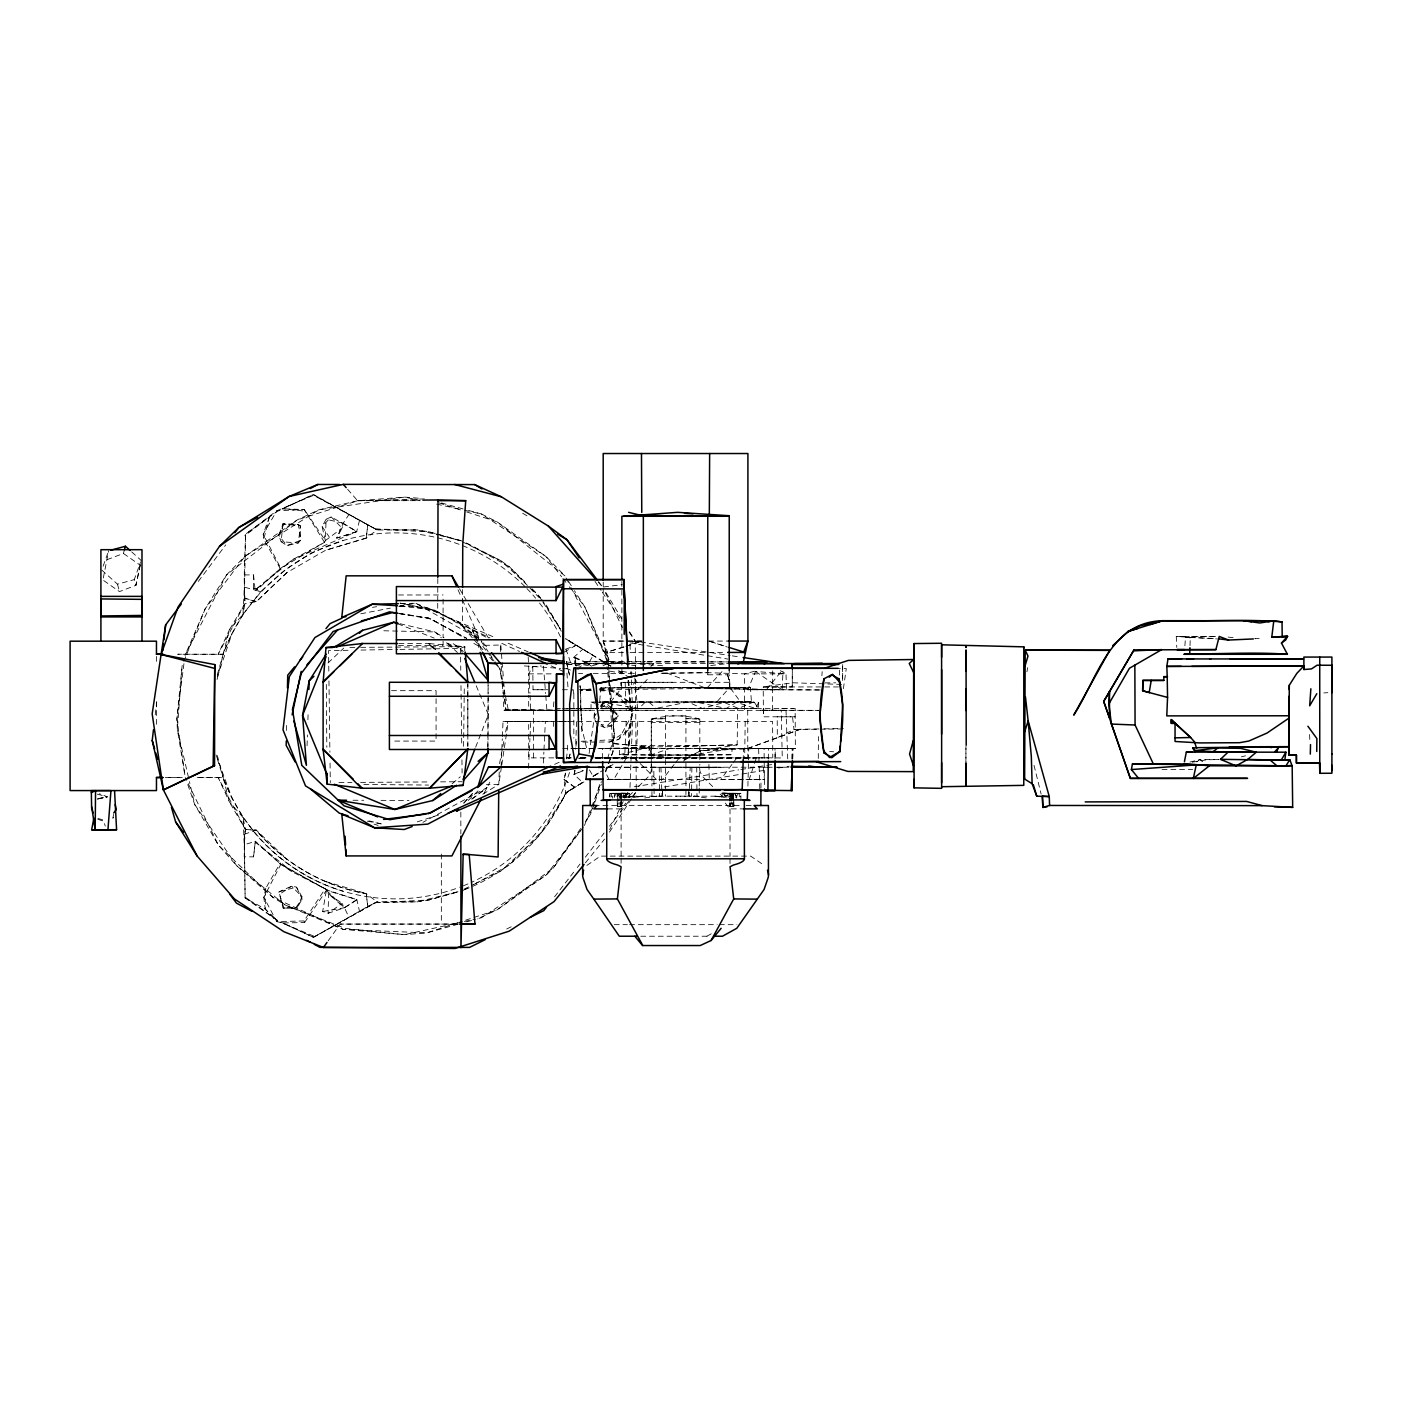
<?xml version="1.0" encoding="UTF-8"?>
<svg xmlns="http://www.w3.org/2000/svg" width="1402" height="1402" viewBox="0 0 1402 1402"><rect width="100%" height="100%" fill="white"/><g stroke="black" fill="none" stroke-linecap="round" stroke-linejoin="round"><path stroke-width="0.75" stroke-dasharray="5 3.75" d="M460.575 540.541L429.047 531.814L417.463 529.938L377.208 529.974L313.557 495.327L276.79 510.784L245.56 534.144L244.228 574.908L244.947 603.543L243.002 614.356L231.505 634.633L222.9 654.261L177.774 654.208M253.552 588.227L253.552 574.908L244.228 574.908L244.369 598.128L256.18 601.756L286.989 572.542L325.562 550.267L365.94 538.07L377.208 529.974L313.294 494.503L282.415 508.803L305.408 511.187L325.369 540.576L324.493 542.311L280.786 568.266L255.129 590.102L253.552 588.227L257.582 589.313L280.786 568.266L293.439 559.205L324.493 542.311L304.129 509.522L282.415 508.803M467.83 746.67L467.83 738.083M467.83 735.945L467.83 699.493M467.83 697.337L467.83 684.474M533.479 757.886L533.496 734.087M533.496 731.914L533.496 710.271M638.418 786.627L649.144 775.902L651.282 770.855L651.282 764.388M651.282 762.232L651.299 719.051C667.159 715.248 684.036 714.494 699.826 719.051L699.826 722.416L651.282 722.416L651.282 770.855M707.765 674.8L707.765 670.454L707.765 674.8L729.233 674.8L730.074 687.716L740.571 701.964L758.675 702.437L758.412 708.413L566.636 708.413L575.206 708.658M792.235 759.06L792.253 748.563L795.372 748.563L795.127 708.413L613.428 708.413L613.463 743.568L649.687 747.056L737.154 744.83L737.715 708.413M965.925 762.127L965.925 745.496M437.722 603.281L437.704 611.903L462.45 626.081L478.292 638.348M437.739 601.125L437.81 577.449M740.904 800.665L740.922 793.374L728.409 793.374L725.956 798.001M772.607 710.271L772.695 670.875M965.908 766.929L965.96 746.039M199.084 777.602L222.9 777.497L231.505 797.125L243.019 817.419L245.438 829.563L244.298 834.33L245.122 897.963L277.368 920.448L313.417 937.307L377.208 901.784L417.463 901.819L429.047 899.944L458.472 891.795M462.572 589.541L462.45 626.081L474.542 637.945M487.861 746.583L488.089 684.649L488.194 693.219M760.953 788.082L760.988 779.372L601.581 779.372M699.247 788.134L699.212 796.494L689.101 796.161L690.205 767.227M699.265 786.031L699.37 767.227M774.955 759.043L775.008 748.545L764.072 748.58L764.458 790.57M244.298 844.67L244.228 856.85L253.552 856.85L255.322 841.2L280.838 864.298L291.861 871.606L328.068 890.393L357.16 899.698L344.436 907.76L328.086 913.315L322.67 911.493L326.421 890.288L325.106 888.868L280.838 864.298L254.989 841.55L244.298 844.67L243.019 817.419L229.42 801.979L218.256 777.654L245.438 829.563L244.298 844.67L244.298 834.33L256.18 830.002A185.292 185.292 0 0 0 366.272 893.565L367.692 906.551L313.417 937.307L282.415 922.954L276.772 921.605L265.241 909.109L245.122 897.963L244.298 834.33M597.392 702.069L591.066 702.016L591.013 708.413L598.268 708.378M818.277 758.5L818.418 736.611M691.869 767.227L691.572 796.178L675.308 796.161M463.589 746.355L464.307 685.648M464.728 650.949L464.781 646.62L428.399 643.518L435.987 650.984M487.896 748.721L488.036 738.065M488.054 735.945L488.194 695.374M739.275 796.862L739.31 793.392L740.922 793.374L741.658 796.844M622.435 796.774L624.486 793.304L629.235 793.374L629.165 797.475L624.486 793.304L609.923 793.409L609.274 796.879M768.314 759.043L768.454 748.545L795.372 748.563L743.586 748.58L743.218 759.516M628.657 680.583L631.671 715.879L628.674 729.881L628.306 754.434L622.365 758.955M665.389 718.683L652.491 718.77L651.282 722.416L651.299 719.051L665.389 718.683L665.389 715.879L685.928 715.879L685.928 796.178M745.198 721.487L744.655 757.886L748.686 758.815M842.427 680.478L842.637 666.528M286.499 730.46L286.691 721.96M614.269 797.475L614.374 793.374M747.914 786.154L748.738 748.563L793.252 748.563L792.708 759.06M610.045 797.055L609.958 793.374L617.073 793.409L617.336 806.536L620.245 806.448L620.56 793.374L629.235 793.374L624.749 798.176L620.753 793.322L616.197 797.195M245.385 897.262L277.368 920.448L265.241 909.109L265.784 888.202L280.382 862.931M791.955 759.06L792.253 748.563M307.056 745.776L307.406 734.946M307.914 719.787L308.195 711.129M325.369 540.576L322.074 526.521L326.105 519.283L343.192 523.209L342.106 528.098L325.369 540.576L326.105 519.283L331.187 516.9L356.879 531.621L336.673 538.123L343.192 523.209L349.01 514.411L375.438 529.08L429.047 531.814L460.242 540.751M499.235 771.941L498.797 784.401L480.728 795.512M629.989 787.451L632.477 721.487M637.735 721.487L636.368 757.904L629.989 758.99M1190 645.674L1190.298 637.489L1216.182 638.506M500.532 651.492L500.777 645.043L482.095 645.358L489.719 655.365M501.11 766.771L502.284 738.819M502.389 736.663L503.02 721.609L528.694 721.487L528.694 732.194M626.203 721.487L624.679 757.956L620.403 758.692M595.096 702.209L716.702 702.034L729.531 687.734L729.776 682.301L727.533 674.8L729.233 674.8L729.233 670.454M599.145 689.679L706.626 688.47L782.123 689.784L783.017 671.243M528.501 768.226L529.938 738.486M530.044 736.348L530.762 721.487L507.682 721.487L504.825 736.243M543.345 763.038L543.871 752.103M543.976 749.912L545.36 721.487M244.369 587.123L244.947 603.543L218.239 654.086L229.42 629.778L243.002 614.356L244.369 587.123L260.754 591.662L285.535 569.58L311.752 552.738L342.333 540.769A182.996 182.996 0 0 1 525.61 587.245M729.531 802.768L729.338 806.518L732.895 806.553L733.123 802.785M729.636 800.892L730.004 793.357L731.161 793.357L732.159 800.892M792.253 686.945L792.305 668.579L792.253 686.945L763.214 686.98L763.407 716.808L794.969 716.808L777.199 716.808L777.321 737.767L747.371 748.615L768.454 748.545M685.928 715.879L685.928 718.683L699.826 719.051L699.826 762.443M613.463 743.568L649.687 747.056L648.162 755.082L731.756 754.749L732.124 748.703L700.737 750.701L684.106 759.323L700.737 750.701L737.154 744.83L674.905 746.688L650.721 755.047L619.316 754.749L619.666 748.826L649.687 747.056L650.721 755.047L679.935 758.797M733.228 800.892L733.667 793.374L729.145 793.357L729.846 800.963L729.145 793.357M576.537 721.644L575.539 749.211M821.905 675.746L822.168 671.663M581.83 731.546L580.042 685.35M1184.9 645.761L1185.461 637.297L1190.298 637.489M617.423 800.892L617.248 793.357L621.524 793.374L620.613 806.448L617.563 806.553L617.476 802.785M553.843 701.841L553.212 710.446L503.949 710.166L503.055 695.532M733.667 793.374L732.895 806.553L732.405 802.785M660.763 687.856L620.736 687.699L621.139 682.336L620.736 687.699L600.792 687.839L599.67 701.876L740.571 701.964M566.548 758.903L567.95 742.271M721.925 797.475L722.293 793.374L740.869 793.357L721.907 793.164L725.009 795.653L727.796 795.653L731.581 793.374L732.23 797.387M253.552 856.85L255.322 841.2M282.906 523.945L281.171 541.733L286.919 545.571L298.346 542.942L300.501 540.366L300.361 525.855L298.433 524.506L282.906 523.945L278.788 535.406L281.171 541.733L298.346 542.942L300.361 525.855L282.906 523.945L298.433 524.506L300.501 540.366L286.919 545.571L278.788 535.406L283.695 524.313M366.272 538.193L367.692 525.189L366.272 538.193L325.562 550.267M155.219 714.792L156.709 701.946M183.942 663.707L176.897 718.77L177.335 729.285L184.941 775.481L176.897 718.77L182.172 665.389L177.335 729.285L188.955 779.477M730.127 800.875L731.161 793.357L725.57 793.374L726.797 796.967M843.391 688.715L846.282 668.561L838.466 668.351M589.103 753.505L595.026 712.409M596.902 724.133L593.835 717.298L594.501 712.864L595.71 718.507M501.425 767.087L498.797 784.401L486.406 784.629M501.758 764.931L508.33 721.662M730.968 802.873L730.372 806.658L733.965 806.43L733.509 793.374L732.457 793.374L731.266 800.963M464.57 889.657C509.697 872.622 545.606 836.538 565.602 793.024L582.671 782.439L574.189 774.57L574.855 770.346M581.672 728.006L582.356 723.765L579.955 702.349M113.58 814.369L112.914 818.26L114.21 814.807M618.264 802.785L617.563 806.553L621.734 806.5L621.524 793.374L609.958 793.374L628.797 793.199L626.168 795.653L623.154 795.653L628.797 793.199L609.958 793.374L611.605 793.374L612.779 798.194M618.615 800.91L619.999 793.357L617.248 793.357L619.176 800.84M1026.912 671.786L1027.684 667.667M103.31 577.992L108.655 550.793M499.533 763.634L504.422 738.346M286.989 572.542L256.18 601.756L244.947 603.543L229.42 629.778L223.163 654.261C242.458 600.249 288.058 557.032 342.982 540.576M131.718 551.915L141.164 560.432L135.959 585.3L119.468 591.591L102.907 580.025M140.305 564.568L135.959 585.3L134.241 579.622L140.48 562.342M583.144 770.644L574.189 774.57L575.048 770.417M265.784 888.202L263.839 897.35L265.241 909.109M574.189 774.57L574.802 770.294M731.458 802.698L730.372 806.658L730.021 802.855L729.338 806.518L732.685 806.448L731.914 802.698M731.879 800.84L733.509 793.374M565.654 773.045L564.217 779.197L565.602 793.024L583.723 781.703M569.037 758.675L570.001 754.574M475.646 883.453L500.654 871.185L538.088 836.994L567.214 791.955L574.54 787.135L563.937 779.442L565.427 773.256M568.897 758.797L570.369 752.594M217.082 679.497L223.163 654.261L177.896 654.261M280.382 568.826L263.769 539.244L269.447 516.847L244.754 535.774M599.285 742.044L609.555 742.026L618.668 739.467L628.674 729.881L632.828 713.478L629.568 702.244L628.289 676.43M253.552 574.908L255.129 590.102L293.439 559.205L356.669 531.516L359.508 520.475M612.639 748.563L651.317 748.598L599.688 748.615L649.687 747.056L619.316 754.749L649.669 754.924L651.317 748.598L755.52 748.563L700.737 750.701M106.955 559.713L123.429 553.457L124.41 549.847M217.292 674.66L223.163 654.261M313.417 937.307L375.438 902.678L429.047 899.944L458.174 891.602M592.398 808.113L584.424 825.463M593.028 806.062L600.599 781.352M607.539 758.71L614.479 736.05L608.345 663.882L605.787 654.804L584.949 607.084L574.434 590.663M594.798 757.834L762.6 757.886L756.361 757.816L749.264 779.372L764.405 779.53L763.144 764.37M217.433 676.658L231.943 633.757M269.447 516.847L263.208 534.215L263.769 539.244M594.133 804.187L590.505 814.282L585.58 821.414M594.869 802.172L601.388 783.998M605.734 771.889L612.972 751.7L614.479 736.05L607.627 671.908M103.117 566.198L107.954 552.721M585.195 823.465L601.405 781.597M605.261 771.643L612.972 751.7L608.345 663.882L584.949 607.084L569.37 586.86M475.664 747.161L488.334 714.634L475.681 684.527M183.82 661.341L205.218 608.748L226.476 574.943L245.017 556.243L297.399 519.809L318.902 509.802L357.808 500.742L404.652 497.097L420.618 498.376M818.908 689.959L747.739 689.731L755.538 671.47L786.014 673.871L786.487 689.731L821.029 689.994M600.512 706.538L603.526 703.366L606.856 703.751L616.968 713.758L611.763 725.868L604.595 727.656L600.739 725.903M624.609 796.949L626.256 793.409L617.248 793.357M609.642 829.739L624.451 798.982M625.38 797.055L628.149 791.289M484.04 793.339L489.859 782.123M614.374 796.809L616.319 793.252L622.278 797.633M528.677 693.149L528.677 673.871L532.778 666.563L541.365 665.985M575.381 665.564L573.558 657.52L588.507 663.461L593.186 655.382L565.602 638.734L610.939 666.441M607.434 779.337L613.848 779.319L626.466 757.851M735.735 797.756L738.451 793.287L740.449 796.809M313.75 936.133L282.415 922.954L304.584 922.551L304.024 920.956L325.106 888.868M609.449 832.14L631.619 798.667M632.793 796.914L636.28 791.622L635.457 671.716M304.584 922.551L326.421 890.288L356.844 899.628L359.508 911.282M580.656 828.529L553.545 867.663L546.272 874.953L497.062 909.916L477.258 918.923M593.835 717.298L596.253 713.811M601.107 706.853L603.526 703.366L618.37 715.931L611.763 725.868L601.16 724.641M328.208 940.777L340.195 924.076L458.156 924.076M609.782 708.378L614.304 702.227L754.013 701.824L758.412 708.413L601.563 708.413L609.782 708.378L596.674 703.927M583.144 827.215L553.545 867.663L497.062 909.916L459.751 922.078M731.932 764.476L720.838 779.372L764.405 779.53M733.158 762.828L736.874 757.869M198.313 581.409L225.74 544.905M580.481 830.58L546.272 874.953L481.482 917.767L477.223 918.696M554.544 896.824L558.557 891.654M559.906 889.919L563.919 884.75M565.269 883.032L575.977 869.222M577.326 867.505L580.007 864.053M585.37 857.148L604.122 833.016M609.484 826.111L630.918 798.527M632.267 796.792L636.28 791.622M674.117 764.493L662.533 779.372L613.848 779.319M675.396 762.846L679.269 757.886M243.002 614.356L260.754 591.662L255.129 590.102L257.582 589.313M610.606 701.999L621.875 687.646L621.139 682.336L675.554 682.266M585.44 862.773L604.577 839.115M766.386 689.714L781.825 670.769M621.104 856.061L621.104 808.884L625.818 803.136M600.722 705.486L603.175 702.595L638.962 708.466L645.411 701.946M463.887 803.171L472.439 793.69M463.729 803.048L472.316 793.585M666.896 673.048L706.626 688.47L721.96 671.663M577.834 669.543L585.125 661.709L645.428 661.604M637.752 689.433L649.564 676.973M573.558 657.52L582.671 649.319M599.53 688.697L629.919 687.576L638.909 678.533M650.878 666.476L653.875 663.461L643.01 663.461M632.495 792.568L627.675 797.37L636.175 796.178M468.18 800.524L478.468 790.43M328.015 662.971L343.718 648.127M563.937 779.442L574.54 787.135M452.163 783.771L460.277 776.778M586.877 865.402L600.424 856.114L750.683 856.114L764.248 865.402M283.695 907.462L278.875 891.83L296.488 887.098L302.166 899.12L295.261 908.303L283.046 907.988L278.875 891.83L291.704 886.169L296.488 887.098L301.938 896.737L302.166 899.12L297.382 907.304L295.261 908.303L283.046 907.988L297.382 907.304L301.938 896.737L291.704 886.169L279.296 894.441M683.387 761.198L690.976 755.152L732.124 748.703M1196.8 761.882L1199.709 759.604L1218.461 759.463M472.264 798.947L486.967 787.661L422.861 822.361M471.615 799.14L486.967 787.661M600.687 708.308L606.856 703.751M356.844 899.628L344.436 907.76L342.088 903.396L328.086 913.315L328.594 894.038L326.421 890.288L344.436 907.76L349.01 917.346M609.555 742.026L628.674 729.881M589.453 769.908L593.186 776.375L598.724 772.905M606.12 768.296L613.515 763.669M620.911 759.043L628.306 754.434L631.671 715.879L627.991 680.566M583.915 781.93L567.214 791.955L546.307 826.672L509.276 865.087L471.983 885.521M593.186 776.375L598.654 773.115M605.944 768.752L613.235 764.388L605.787 768.699M727.918 797.195L734.368 793.357L736.909 798.176M592.906 776.287L603.947 769.786M622.313 758.938L627.833 755.678L631.671 715.879L629.568 702.244L614.724 691.063L599.302 689.714M564.147 652.14L575.871 645.376L567.214 639.803L611.658 666.458M706.888 936.221L712.234 933.241M603.035 665.845L609.94 662.059L629.48 662.024M462.678 890.638L470.126 886.537M325.562 881.49L366.272 893.565L367.692 906.551L377.208 901.784L365.94 893.687A188.674 188.674 0 0 1 256.251 830.352L245.438 829.563L229.42 801.979L223.163 777.497C242.511 831.456 288.058 874.743 342.982 891.181M367.692 906.551L375.438 902.678L417.463 901.819L460.61 891.146M506.683 929.018L512.554 926.109M464.097 889.113L473.718 884.399M349.01 514.411L313.294 494.503L277.368 511.309L245.56 534.144L244.369 598.128L256.251 601.405M554.614 764.353L560.59 761.619M724.168 797.23L727.796 795.653L721.907 793.164L739.31 793.392L730.004 793.357L731.546 800.84M399.938 649.406L460.504 648.39L464.781 646.62L465.306 652.911M573.944 774.325L583.057 770.557M565.742 649.214L575.871 645.376M747.371 748.615L800.262 729.268L821.817 728.9M356.879 531.621L336.673 538.123L342.106 528.098L331.187 516.9L322.074 526.521L329.207 536.913M630.217 649.441L629.971 642.922L635.246 641.187L708.588 652.28M457.683 922.761L426.594 932.908L404.635 934.661L342.982 929.316L285.132 904.956L272.689 897.21L236.658 865.682L218.414 845.178L194.755 804.573L187.325 783.367M623.978 647.058L606.085 652.421L603.193 641.082L603.21 588.717M626.028 646.392L642.414 641.082L624.994 641.082M417.305 821.852L440.105 814.457M629.27 663.409L608.415 661.464L606.085 652.421L624.1 646.743M626.098 646.112L642.116 641.064L603.193 641.082M458.261 924.163L426.594 932.908L342.982 929.316L272.689 897.21L218.414 845.178L185.292 777.584M466.708 921.833L475.155 919.502M101.733 570.053L117.488 584.178L134.241 579.622M592.1 665.775L608.415 661.464L629.516 664.828M754.644 671.225L744.602 673.871L708.255 672.697L660.465 673.205M1189.912 762.075L1199.709 759.604L1204.213 762.793M1241.401 756.835L1245.572 755.801M97.492 798.982L107.323 796.774L99.332 793.707M462.274 921.99L404.635 934.661L345.085 928.404L285.132 904.956L236.658 865.682L194.755 804.573L189.428 781.562M464.412 921.517L475.085 919.169M631.689 708.413L656.136 708.361L688.119 702.034L702.56 708.483L724.028 702.402L738.398 708.413L754.013 701.824L716.702 702.034M360.805 613.796L390.369 608.117M398.816 606.488L415.728 603.246L496.045 638.015M97.439 799.052L107.095 797.212M322.67 911.493L344.436 907.76L328.594 894.038L342.088 903.396M664.285 786.96L765.51 770.154M778.425 767.998L789.203 766.211M1192.296 762.18L1206.736 759.779L1218.846 759.569M634.265 786.75L738.696 769.873M740.834 769.523L772.8 764.37M372.441 607.346L376.682 606.698M98.666 798.421L106.955 797.16M644.675 797.948L657.03 796.178L651.948 796.494L651.948 788.152M627.938 797.107L634.58 796.178M623.294 797.458L632.775 796.178L718.35 796.178L727.813 797.458M634.317 797.317L642.764 796.178L632.95 797.475M603.579 586.982L622.137 584.669M710.674 665.547L727.62 663.602M727.533 674.8L729.776 682.301L621.139 682.336M567.127 664.268L640.837 663.461M600.792 687.839L750.438 687.611L751.437 701.876L742.832 701.876M1323.803 692.921L1327.852 692.676M581.182 741.29L591.591 740.782M599.916 740.379L618.668 739.467L632.828 713.478L614.724 691.063L599.828 690.748M729.531 687.734L750.438 687.611M660.938 767.227L662.007 796.161L651.948 796.494L654.121 796.178L653.788 767.227L772.292 767.209M579.99 689.416L590.855 689.013M606.821 767.367L653.788 767.227M579.166 758.5L585.458 758.307M424.455 498.919L357.808 500.742L297.399 519.809L226.476 574.943L185.029 655.242L205.218 608.748L245.017 556.243L318.902 509.802L404.652 497.097L419.566 500.374M304.024 920.956L276.772 921.605L263.839 897.35L280.838 864.298L328.068 890.393M400.481 603.596L415.728 603.246L476.102 637.437M348.029 650.283L328.559 650.598L328.839 672.241M360.997 650.055L397.782 649.441M823.99 728.865L843.391 728.549M593.204 673.591L631.233 673.643M661.183 673.275L708.255 672.697M578.448 758.131L584.985 758.061M559.38 710.376L567.617 710.306L503.949 710.166M842.672 728.952L794.005 729.461L777.321 737.767L800.262 729.268L794.005 729.461L792.533 716.808M690.976 755.152L731.756 754.749M606.558 767.262L659.238 767.227L659.536 796.178M617.073 793.409L620.56 793.374M617.336 806.536L621.664 806.483L621.384 793.392M347.608 489.28L357.58 500.689L420.635 500.111M349.852 647.409L358.526 647.356M360.682 647.338L464.781 646.62M824.937 682.897L835.802 682.827M590.557 689.731L579.815 689.802L588.384 689.749M338.969 782.526L351.937 782.439M360.594 782.386L429.783 781.93M440.596 781.86L462.222 781.72M584.897 758.096L580.603 758.114L584.757 758.114M595.657 758.044L756.361 757.816M1191.455 636.508L1217.094 636.438M690.345 687.856L746.547 687.856M579.464 708.711L598.584 708.623M600.722 708.623L638.962 708.466M582.846 742.096L597.234 742.061M580.621 757.869L584.546 757.851M595.272 758.061L754.136 758.71M428.399 643.518L435.671 649.652L429.538 643.518L398.659 643.518M631.654 662.024L644.692 662.007M646.865 662.007L727.252 661.902M629.919 687.576L716.58 687.453L772.239 689.749L706.626 688.47M576.923 710.271L593.291 710.253M503.02 721.609L567.53 721.487M570.824 748.563L576.765 748.545M578.746 748.545L586.684 748.528L581.76 727.568M743.586 748.58L775.218 748.563L775.236 759.06M585.878 757.869L579.324 757.886L585.913 757.869M598.076 757.904L690.976 757.711M768.506 757.869L590.592 757.834M606.943 767.35L720.786 767.209M357.58 500.689L420.302 500.672M398.519 594.974L443.085 594.974M708.693 641.082L728.304 641.064M398.519 645.393L443.085 645.393L443.085 639.084M622.803 641.064L603.21 641.064L606.085 652.421L627.903 652.403M630.076 652.403L726.113 652.368M577.852 663.549L728.199 663.584M528.677 673.871L553.825 673.871M838.466 686.945L763.319 686.945L792.481 682.774L842.374 684.456M532.988 685.525L533.04 689.731L547.709 689.731M562.377 689.731L568.669 689.731M747.739 689.731L786.487 689.731M391.526 690.678L436.075 690.678L436.075 741.08L391.526 741.08M644.307 701.894L599.67 701.876M781.615 708.413L793.602 708.413M556.419 708.413L560.379 708.413M562.36 708.413L568.301 708.413M570.281 708.413L574.522 708.413M576.643 708.413L593.659 708.413M762.495 710.253L818.593 710.358L528.694 710.271L528.677 695.287M507.682 721.487L772.607 721.487L772.765 757.921M632.39 745.461L719.401 745.408M562.728 748.563L580.656 748.563M795.372 748.563L582.794 748.563L595.447 748.598M566.636 757.886L570.929 757.869M553.825 757.886L528.694 757.886L528.694 734.333M566.215 757.886L572.77 757.886M788.888 767.209L774.535 767.262L783.28 767.262M1162.065 769.558L1192.664 769.558M182.278 777.497L165.033 777.497L182.032 777.567M197.191 777.497L223.163 777.497L217.363 755.538M722.293 793.374L740.869 793.357M594.185 805.502L741.833 805.502M746.179 805.502L756.922 805.502M607.452 808.884L621.104 808.884M725.29 803.136L730.021 808.884L743.656 808.884M457.595 924.076L340.195 924.076M614.234 924.672L627.377 924.672M629.568 924.672L717.176 924.672M719.366 924.672L736.891 924.672M640.784 936.221L709.57 936.221M760.603 710.236L781.229 710.288L782.263 757.974L761.917 757.799M501.776 681.705L505.929 709.885L560.134 710.253M562.29 710.253L575.241 710.271M601.879 710.253L662.831 710.288M606.225 748.563L602.369 748.545L602.58 759.428M667.58 748.545L755.52 748.563M699.423 748.861L701.771 755.135L648.162 755.082L668.877 758.692M764.002 767.227L772.572 767.227M665.705 767.245L724.273 767.315M647.619 661.621L708.588 661.849M710.761 661.849L728.181 661.919M563.043 663.426L619.982 663.584M591.083 689.696L580.831 689.661L579.92 685.648M559.416 721.452L569.685 721.487M574.224 748.545L580.603 748.563M649.669 754.924L701.771 755.135M1185.111 636.561L1176.26 636.508L1176.786 647.409M578.448 673.538L582.654 673.556M533.04 689.731L545.764 689.802M503.686 681.793L505.929 709.885L553.562 710.131M566.566 710.201L577.396 710.271M352.989 800.244L363.749 800.279M380.993 800.349L408.998 800.472M1215.534 636.631L1176.26 636.508L1216.603 638.909M653.42 687.839L620.736 687.699L730.074 687.716L729.461 682.318M685.928 718.683L698.617 718.753L699.826 722.416M620.753 793.322L629.235 793.374M599.513 702.087L614.304 702.227M363.837 784.454L428.574 785.067M505.929 709.885L530.762 710.271L530.044 695.41M375.438 529.08L417.463 529.938L438.002 535.021M591.329 690.573L580.691 690.362L580.936 715.826M721.907 793.164L731.581 793.374M383.833 630.777L434.918 631.934L444.048 637.822M620.245 806.448L621.664 806.483L621.226 802.75M245.438 829.563L256.18 830.002L286.989 859.216M621.734 806.5L620.613 806.448L619.649 802.698M399.57 605.857L426.962 607.487L489.964 637.945M524.348 665.932L560.677 668.403M562.815 668.544L571.403 669.122M829.686 751.525L833.612 751.787M631.426 663.549L665.81 665.95M1228.134 637.086L1236.056 637.892M1185.461 637.297L1191.858 637.998M400.289 606.067L434.725 610.185L486.827 637.577M716.545 796.178L723.169 797.107M714.932 796.178L723.432 797.37L720.137 794.075M706.293 797.913L694.078 796.178L699.212 796.494L696.987 796.178L696.724 767.227M398.781 613.585L428.644 618.019L466.726 638.331M710.744 652.613L730.162 655.54M732.317 655.873L740.957 657.17M399.833 613.48L428.644 618.019L466.498 638.313M631.636 665.161L635.842 665.827M629.971 642.922L644.885 645.393M647.005 645.744L727.971 659.098M566.25 661.797L589.664 665.81M621.612 671.295L634.387 673.486M566.846 663.794L579.727 666.003M609.782 671.155L624.819 673.731M400.026 613.673L431.448 619.158L464.64 638.138M367.324 821.169L382.133 824.078M436.618 504.124L462.204 509.75M464.342 510.223L481.394 513.973L497.062 521.842L545.991 556.506L565.094 576.047L497.062 521.842L463.904 511.029M399.973 623.697L434.918 631.934L441.35 637.805M368.831 820.836L381.326 823.903M440.07 535.529L462.678 541.119M97.334 794.18L107.323 796.774M441.35 502.932L466.638 509.907M468.741 510.486L481.394 513.973L545.991 556.506L561.571 576.748M97.895 818.418L105.658 820.766M97.807 819.346L103.713 821.151L105.29 826.181M710.726 641.713L726.902 646.76M374.036 824.131L378.119 825.41M439.036 502.915L461.836 510.346M709.114 641.082L727.358 647.058M591.066 702.016L594.798 703.296M397.853 623.82L434.234 638.085M446.362 642.852L460.504 648.39L463.273 651.597M623.154 795.653L627.062 797.212M508.102 643.22L528.203 651.877M566.39 668.333L570.404 670.068M575.907 665.932L574.943 657.363L588.507 663.461M501.811 643.36L519.564 651.474M551.144 665.897L564.953 672.206M462.169 541.698L500.654 560.572L509.276 566.671L525.96 582.934M466.463 543.065L500.654 560.572L525.61 583.355M466.393 543.17L509.276 566.671L528.536 586.649M780.318 670.699L786.014 673.871L744.602 673.871L744.602 710.271M473.858 643.413L479.396 646.585L481.324 650.283M522.683 513.255L530.061 517.671M619.053 670.892L624.591 674.222M618.317 670.875L627.553 676.412M343.192 523.209L356.669 531.516M609.555 689.731L629.568 702.244M453.197 643.693L460.504 648.39L462.187 652.421M755.538 671.47L782.123 689.784M123.429 553.457L139.99 565.041M591.416 666.23L585.125 661.709L609.94 662.059L606.085 652.421M254.989 841.55L291.861 871.606M649.161 702.314L656.136 708.361M447.799 643.676L457.473 652.491M531.849 589.068L540.436 597.708M728.409 793.374L733.228 797.773M601.511 724.694L604.595 727.656L618.37 715.931L616.968 713.758M532.024 588.84L538.088 594.763L560.222 628.99M634.37 757.851L638.751 762.162M640.206 763.599L656.276 779.372L609.134 779.565L606.365 774.149M712.707 786.627L701.964 775.902L699.826 770.855L699.826 764.388M530.009 588.192L538.894 597.41M598.251 582.128L602.51 586.93L598.566 581.69M472.351 637.822L457.858 621.559L479.87 639.575L488.106 651.58M473.788 639.435L483.935 650.826M489.719 657.328L492.628 660.57M494.065 662.2L499.866 668.701L501.986 679.076M476.995 640.994L472.211 629.831L481.867 641.275M483.234 642.922L488.755 649.459M541.61 599.18L560.607 628.832M562.868 578.43L568.073 585.177M305.408 511.187L304.129 509.522L276.79 510.784L263.208 534.215L280.786 568.266M490.98 657.03L496.063 663.707M497.324 665.372L499.866 668.701L501.46 679.549M243.019 817.419L254.708 832.806A182.996 182.996 0 0 0 458.051 887.834M489.28 653.279L493.995 660.132M495.169 661.849L499.866 668.701M595.009 581.392L601.107 590.452M602.334 592.275L621.84 621.261M629.148 632.127L635.246 641.187L635.439 669.525M617.441 793.357L620.262 797.598M568.599 581.532L573.26 588.84M605.909 592.555L621.699 618.738M629.603 631.829L635.246 641.187M459.505 588.752L467.094 601.668M468.163 603.526L488.755 638.593M546.307 605.086L561.308 631.268M734.928 793.287L736.804 796.827M566.075 577.975L570.053 585.65M571.052 587.578L605.787 654.804L607.381 669.77M605.349 592.731L622.4 627.483M472.211 629.831L477.837 641.608M478.765 643.571L481.569 649.459M724.115 793.357L726.306 798.159M458.033 589.786L461.521 597.743M462.397 599.741L478.993 637.595M477.802 642.87L479.572 650.388M603.21 641.064L607.592 652.368L608.415 661.464M216.031 754.924L231.943 798.001M217.328 759.025L223.163 777.497M117.488 584.178L119.468 591.591M1034.01 765.352L1041.143 794.11M573.839 693.604L572.875 689.469L573.839 693.604L573.839 738.153M502.407 681.162L504.948 693.604M505.386 695.69L508.348 710.218M574.943 657.363L576.52 665.985M619.999 793.357L620.981 800.875M732.457 793.374L733.316 800.84M733.526 802.698L733.965 806.43L730.652 806.448L730.214 802.698M634.791 677.814L637.752 710.271M500.777 645.043L501.285 651.527M501.46 653.683L501.986 660.167M502.144 662.34L503.528 679.62M543.468 666.178L545.588 693.482M545.764 695.585L546.903 710.288M566.934 673.118L568.003 687.558M553.247 721.434L553.72 727.866M501.285 666.283L502.932 693.447M528.203 657.17L529.938 693.289M611.447 793.374L611.587 796.879M631.04 671.155L631.303 677.674M631.373 679.847L632.547 710.253M625.152 682.336L626.203 710.271M1309.626 734.49L1309.924 743.148M786.014 710.271L787.731 758.832M758.64 748.791L759.831 790.518M708.904 764.388L709.254 779.389M839.465 670.068L839.553 676.553M460.504 648.39L460.785 670.261M460.978 685.56L461.766 746.74M461.941 759.866L462.099 772.975M328.962 680.899L329.908 752.296M330.048 763.109L330.311 782.579M532.778 666.563L532.97 683.422M326.298 684.421L326.824 747.266M688.715 790.57L688.732 796.161L688.715 792.428M747.739 710.271L747.809 757.886M651.912 767.297L651.93 786.066M460.837 812.108L460.855 833.98M842.672 664.53L842.672 680.829M763.407 708.413L763.407 716.808M730.021 808.884L730.021 856.429M730.021 858.497L730.021 864.701M665.389 715.879L665.389 796.178M621.875 581.427L621.875 674.8M621.104 858.199L621.104 864.631M603.21 582.18L603.193 586.562M467.83 681.81L467.83 745.689M443.085 599.18L443.085 637.612M441.332 854.063L441.332 924.076M156.463 656.416L156.463 665.074M156.463 701.824L156.463 727.778M576.678 741.343A182.996 182.996 0 0 1 575.276 749.825M569.51 772.432A182.996 182.996 0 0 1 471.458 882.349M467.953 883.908A182.996 182.996 0 0 1 459.628 887.256M526.907 588.56A182.996 182.996 0 0 1 535.652 598.251M539.507 603.018A182.996 182.996 0 0 1 560.853 637.577M565.865 649.179A182.996 182.996 0 0 1 571.368 665.442M662.392 790.57L662.375 796.161L662.392 790.57M758.675 702.437L755.608 708.501L736.558 702.314L696.286 702.122L726.201 708.431L736.558 702.314L758.675 702.437M1259.171 638.471L1254.825 638.681L1259.171 638.471M434.725 610.185L400.008 603.088L437.704 611.903L434.725 610.185M569.475 674.94L566.093 660.43L569.492 674.923"/><path stroke-width="1.5" d="M558.259 757.728L563.499 757.834L556.524 757.834L556.524 673.959L563.569 673.976L563.481 579.657L624.223 579.587L624.276 597.427M582.654 874.918L582.706 805.502L597.042 805.502L593.817 808.884L607.452 808.884M607.346 799.911L603.421 799.894L603.421 789.641L741.465 789.624M624.205 634.37L624.223 579.587L563.516 579.569L562.815 653.367L396.398 653.788L396.398 586.579L562.64 587.158L556.051 600.582L396.398 600.582M707.765 670.454L707.765 516.269L729.233 516.269M792.603 761.163L791.096 790.57L792.218 790.57L792.235 761.163M941.653 669.613L941.636 782.859M941.636 657.223L941.636 644.815L1023.811 646.848L1023.811 648.057M966.206 745.233L966.031 649.95L965.943 670.91M1331.9 753.785L1331.9 773.238L1319.755 773.308L1319.738 657.065M584.073 864.456L554 901.644L509.189 931.173L454.914 948.471L323.406 947.454L283.905 931.717L234.379 898.91L197.086 855.974L163.403 789.904L214.541 765.755L214.786 664.583L161.09 654.471L165.664 624.871L181.331 604.017M437.81 577.449L438.02 499.936L422.808 500.093M464.64 653.192L488.106 680.373L488.141 663.216L483.445 653.385M642.782 945.544L617.388 898.927L621.104 866.769L617.546 864.981A70.521 11.637 0 0 1 606.715 858.778L606.786 799.911L744.322 799.911L744.409 858.778A70.591 11.654 0 0 1 733.579 864.981L730.021 866.769L733.719 898.927L711.077 940.514L700.229 945.544L642.537 945.544L634.843 936.221M941.636 734.175L941.583 643.273L914.104 643.553L914.086 787.854L941.636 788.345L941.636 762.618M1023.811 646.848L1023.775 785.365L941.636 786.715M1319.755 773.308L1319.615 763.003L1296.429 763.003L1296.412 755.1L1288.946 755.082L1288.946 747.319M462.59 587.385L462.748 544.397L465.709 500.672L438.02 499.936M455.685 670.384L467.83 682.336L438.738 652.719M544.905 767.28L501.11 766.771L477.749 787.521L487.843 752.979L487.843 748.598M488.071 682.914L488.141 663.216L482.306 652.123M760.865 805.502L760.935 790.255M914.104 643.553L914.069 659.343M965.855 710.534L965.925 688.732M1289.157 696.146L1288.876 715.774L1166.779 715.879L1167.551 697.425L1142.648 690.783L1142.858 680.408L1163.835 680.408L1163.835 676.675L1167.218 676.71L1166.832 666.423L1303.842 666.003L1303.878 669.525L1311.448 668.929L1317.109 665.196L1331.9 665.284L1331.9 692.711M709.324 514.604L709.64 453.529M774.938 761.146L774.78 790.535L764.458 790.57L775.271 790.57L775.236 761.163M824.464 668.263L848.385 660.395L913.718 659.518L913.28 771.626L847.912 771.433L816.507 761.899M498.726 790.798L498.113 856.972L463.151 854.063L460.96 947.699L460.855 836.153M1288.946 718.139L1288.946 746.688L1196.397 747.687L1194.557 741.921L1190.631 737.505L1175.051 723.344L1171.318 723.344L1171.318 719.612L1175.051 723.344L1175.051 741.483L1199.691 742.92L1239.491 742.71L1248.849 741.027L1267.04 733.036L1288.946 718.139L1288.876 715.774M153.466 729.776L152.222 740.466L163.403 789.904L213.139 766.105L214.786 664.583M346.014 616.635L341.79 617.441L346.154 575.836L451.917 575.836L458.419 586.912M1316.741 751.472L1316.881 738.574L1307.891 726.218M429.538 788.239L467.83 748.808L429.538 788.239L361.383 788.239L323.126 749.316L353.286 779.249M463.641 780.125L487.843 752.979L487.896 748.721M768.296 761.146L767.91 790.57L742.166 790.115L743.218 759.516M1025.475 696.899L1028.139 720.856L1049.257 796.564L1042.387 796.178L1042.808 807.412L1049.572 805.467L1049.257 796.564L1036.744 796.178L1032.117 783.7L1025.09 779.337L1024.634 777.286L1025.212 650.195L1109.701 650.318L1073.739 715.125C1097.626 678.217 1109.508 622.4 1162.346 620.7C1202.18 621.892 1242.33 618.668 1282.041 621.892L1282.199 636.526L1271.789 637.156L1273.787 620.753L1282.041 621.892M1289.244 689.591L1289.297 685.245L1296.762 673.451L1303.79 666.09M141.935 599.355L100.909 598.934L100.909 616.915L141.988 616.915L141.988 596.376L100.909 596.376M286.253 741.08L286.166 745.338L295.121 761.934M287.445 687.961L287.725 675.203L294.56 666.879M1310.309 754.118L1310.519 744.585M114.561 790.605L116.576 829.721L95.196 829.809L91.656 806.711M308.913 689.469L309.194 680.811L326.28 654.156M1188.335 654.243L1184.322 654.243L1189.702 653.858L1189.93 647.724M1289.297 685.245L1288.946 755.082L1296.412 755.1L1296.429 763.003L1319.615 763.003L1319.738 769.453M1134.008 649.897L1103.689 701.421L1130.362 778.355L1247.587 778.355L1130.362 778.425L1111.418 724.063L1108.842 703.944L1109.49 691.747L1134.008 649.897L1215.884 649.617L1219.232 636.438L1228.555 640.048L1253.388 638.944M840.096 751.402L842.637 704.715L839.009 678.901L831.684 674.748L823.973 678.813C818.453 703.068 819.539 728.567 823.99 752.944L831.982 757.518L840.096 751.402L829.563 757.395L823.78 751.139M597.392 724.676L596.043 745.128L591.258 759.533M1310.87 688.768L1309.678 705.802L1316.811 693.71M1166.832 666.423L1167.971 658.922L1210.75 658.94M107.936 829.809L110.951 790.605L91.323 790.623L91.621 808.481M333.729 671.891L323.108 682.336L326 647.584L362.54 643.518L323.108 681.81L323.108 749.965M601.581 779.372L586.001 779.354L587.228 766.456M966.083 647.549L966.223 646.129L965.96 647.216M839.5 752.191L840.166 745.969M840.604 741.816C843.548 720.996 843.969 699.423 839.009 678.901M823.973 678.813L819.714 716.843L823.99 752.944M162.685 650.563L163.421 644.131M163.929 639.855L165.664 624.871M825.655 668.298L573.821 668.263L569.65 704.049L570.001 733.632L574.96 761.759L563.516 762.565L563.569 673.976L556.541 673.994M429.012 788.239L463.116 785.383L467.83 748.808M1227.994 752.208L1220.459 759.341L1284.775 760.217L1285.897 752.191L1186.337 752.103L1184.427 761.654M339.599 484.479L317.816 484.461L289.127 496.466L238.796 527.52L219.553 546.254L178.001 607.101L161.09 654.471L152.17 713.846L163.403 789.904M590.575 761.584L592.713 756.449L598.777 717.842L591.083 674.047L587.526 674.748L576.029 682.073L575.609 668.456L573.821 668.263M1149.202 692.518L1151.235 680.408M603.193 580.025L603.193 453.529L747.914 453.529L747.914 641.064L743.428 661.972L737.82 663.97M1138.652 778.425L1131.396 769.558L1132.43 763.967L1153.355 763.967L1135.077 725.009L1134.849 665.126M91.34 792.621L95.546 790.605L95.196 829.809L91.656 829.756L93.864 818.137M292.107 714.81L301.185 671.383M124.41 549.847L125.409 546.254L130.141 550.495M913.28 740.624L909.548 754.066L913.491 765.842M1024.985 666.108L1027.999 656.048L1025.212 650.195L1109.701 650.318M1024.704 731.809L1028.139 720.856L1031.329 756.537L1032.117 783.7M463.01 779.687L474.875 749.194M326.123 656.679L302.569 715.318L306.407 765.282L293.894 721.119M501.11 766.771L488.422 767.209L479.589 785.47L430.712 812.827L389.826 819.714L344.103 805.852L301.78 765.352L292.44 709.447L301.237 673.468L333.098 631.531L389.546 611.85L397.923 613.305M574.96 761.759L578.816 753.908L577.817 680.969L591.083 674.047L596.113 683.703L597.673 708.29M1282.199 636.526L1287.527 636.385L1285.722 639.943L1281.463 643.08L1287.422 654.278L1183.971 654.296M481.114 799.035L451.917 855.921L346.154 855.921L341.773 814.194L348.011 815.736M389.405 696.268L549.058 696.268L555.648 682.669L389.405 682.266L389.405 749.492L549.058 749.492L555.7 748.51L550.706 749.246M1108.842 703.944L1129.451 668.246L1161.767 649.599L1133.832 650.843M1184.042 763.564L1209.4 765.79L1236.038 765.878L1247.745 759.411L1281.148 760.217L1285.897 752.191M1132.43 763.967L1285.949 765.825L1289.77 759.744L1281.148 760.217M713.863 936.221L722.468 936.221L736.804 928.299L764.072 889.464L767.981 878.16A103.678 33.753 0 0 0 767.437 870.221M323.406 947.454L326.999 942.442M341.773 814.194L374.562 827.793L427.82 824.113L455.072 809.743L456.754 811.075L457.998 809.357L448.027 813.09M113.72 812.967L116.156 809.62L115.262 804.625M234.87 532.742L238.796 527.52L257.618 517.268M546.5 907.164L543.818 910.617L530.131 917.399M300.01 660.237L302.744 656.907M325.965 628.622L330.066 623.627L341.983 618.142M711.077 940.514L721.136 928.299M306.828 664.951L337.917 629.568M1281.463 643.08L1287.527 636.385L1271.789 637.156M1303.842 666.003L1191.735 666.371M339.792 665.915L351.92 653.98M313.908 676.342L309.194 680.811L302.569 715.318L327.052 774.658M359.403 633.266L362.54 630.287L393.804 622.243L397.923 623.207M1271.053 747.722L1272.14 746.688L1275.89 747.248L1229.379 746.74M1112.662 645.709L1127.821 631.583L1139.265 625.975L1162.836 620.683L1273.787 620.753L1259.855 622.979L1243.714 620.736M829.265 677.166L832.508 674.292L840.166 682.792M913.718 659.518L909.232 663.479L913.894 673.048M377.629 816.893L337.9 800.192L394.856 809.48L432.692 800.56L440.806 793.567M478.1 761.374L487.843 752.979M764.265 664.145L767.174 661.691L728.181 661.919M1247.745 759.411L1256.245 752.261L1240.893 748.388L1218.04 747.827L1195.31 750.613L1192.664 747.827L1196.975 747.862M1209.4 765.79L1193.312 778.46L1196.256 764.896L1131.396 769.558M1192.664 747.827L1195.012 751.98L1195.31 750.613L1213.098 751.647L1218.04 747.827M219.553 546.254L289.127 496.466L343.315 484.373L474.682 484.584L501.39 496.816L548.392 526.101L566.969 539.735L597.252 579.937M432.692 800.56L456.684 785.243M576.029 682.073L577.817 680.969M333.921 647.391L362.54 630.287M310.298 488.562L317.816 484.461M428.101 813.826L472.018 790.553M485.18 939.655L469.547 947.402L320.024 947.366L314.311 944.352M455.072 809.743L550.635 766.158M341.79 617.441L372.178 604.227L398.308 603.649M336.462 647.163L393.804 622.243L397.853 623.82M456.754 811.075L560.502 765.948M452.32 785.803L394.856 809.48L334.342 784.261M412.188 826.532L404.214 829.511L374.562 827.793L305.513 785.891L283.011 729.829L289.355 676.588L314.942 637.542L372.178 604.227L397.467 605.734M602.632 761.619L603.193 789.904L604.174 789.554M562.728 584.354L556.051 586.579L556.051 600.582M1127.821 631.583L1137.968 628.376M1150.148 624.538L1162.346 620.7M1128.014 631.478L1162.836 620.683M110.74 550.215L125.409 546.254M361.401 620.876L392.385 612.621L396.643 613.27M213.139 766.105L214.541 765.755M593.256 680.724L596.113 683.703L674.222 668.246L838.203 668.333M596.113 683.703L674.222 668.246L575.609 668.456M543.205 772.011L577.519 766.088M542.819 773.974L587.456 766.298M1042.808 807.412L1047.171 806.728M1268.074 621.752L1274.243 620.823M383.605 819.416L425.98 814.089M1167.218 676.71L1167.551 697.425M1284.775 760.217L1289.77 759.744L1292.171 765.86L1292.679 807.377L1274.243 806.816M802.803 663.759L822.676 663.514L794.513 663.567M623.452 516.287L677.674 512.343L729.233 515.726L729.233 670.436M1285.949 765.825L1291.487 765.439M1282.059 636.753L1287.527 636.385M603.193 789.904L720.015 790.342M724.308 790.132L742.972 789.571M811.285 663.865L839.36 663.602L741.623 663.496M1175.069 737.855L1190.631 737.505L1171.318 719.612L1171.318 723.344L1175.051 723.344M747.266 799.911L747.687 789.641M91.656 829.756L116.576 829.721M101.067 615.969L141.988 615.425M729.233 515.726L679.935 516.251L639.312 514.937L628.587 512.343M1181.29 666.318L1167.445 666.371M837.082 767.174L799.263 767.209M1292.171 765.86L1236.038 765.878L1220.459 759.341M326 647.584L332.502 647.531M583.67 870.221A103.678 33.753 0 0 0 583.144 878.16L587.035 889.481L593.817 899.103L617.388 898.927M162.912 777.497L156.463 777.497L156.463 790.57L70.1 790.57L70.1 641.187L156.463 641.187L156.463 654.261L162.86 654.243M563.043 663.426L488.141 663.216L496.816 663.865M1256.875 746.74L1272.14 746.688M836.556 767.157L791.341 766.281M601.107 800.384L608.643 800.349M1085.201 801.909L1246.641 801.436L1262.115 805.642L1292.679 807.377M1181.641 658.94L1167.971 658.922M740.799 761.584L818.943 761.391M598.233 767.367L602.58 767.35M586.001 779.354L603.14 779.337M743.042 799.911L747.687 799.894M437.599 500.672L465.709 500.672M707.765 516.269L621.875 516.269L621.875 579.254M396.398 639.785L556.051 639.785L562.815 653.367L556.051 653.788L556.051 639.785M728.304 641.064L747.914 641.064L743.568 652.368L745.093 652.438L728.917 647.391M361.383 643.518L397.59 643.518M1184.497 649.599L1176.891 649.599L1215.884 649.617M727.638 652.421L745.093 652.438M156.463 654.261L162.912 654.261M1285.809 658.922L1303.474 658.922L1230.15 658.922M1186.74 658.922L1193.593 658.922M1209.663 658.94L1287.457 658.922M728.777 663.496L782.071 663.549M792.253 664.53L792.305 668.579L792.253 664.53L838.466 664.53M1163.835 676.675L1167.551 676.675M1163.835 680.408L1142.858 680.408L1142.683 690.748L1149.447 692.588M389.405 735.489L549.058 735.489L555.613 748.948L555.77 683.212L549.058 682.266L549.058 696.268M840.727 761.619L563.534 762.53L563.534 758.202M488.422 767.209L604.385 767.262M546.202 767.245L589.261 767.227M790.973 767.209L818.225 767.262L808.761 766.053M743.656 808.884L757.308 808.884L754.066 805.502L768.401 805.502L768.454 874.918M606.698 858.778L744.409 858.778M459.768 924.076L474.98 924.076L469.197 854.554L462.765 854.449M460.259 924.076L474.98 924.076M636.49 936.221L619.298 936.221L593.817 899.103M1278.221 746.67L1288.946 746.688M792.218 790.57L742.166 790.115M1049.572 805.467L1262.115 805.642M563.516 588.752L624.205 588.928L627.938 660.307M1151.55 764.02L1183.323 764.108M156.463 777.497L162.86 777.514M603.421 799.894L610.256 799.911M337.9 800.192L346.522 800.227M744.339 800.332L750.017 800.384L745.899 799.841M733.719 898.927L757.308 899.138M1287.422 654.278C1254.772 651.895 1222.386 654.068 1189.702 653.858M458.805 785.348L463.116 785.383M1186.337 752.103L1192.261 752.173M1213.098 751.647L1256.245 752.261M1111.418 724.063L1135.077 725.009M538.631 657.608L564.112 661.429M829.563 757.395L831.982 757.518M684.491 513.342L692.991 513.833M323.126 749.316L327.139 784.121L362.329 788.239L357.808 783.753M1218.25 638.769L1228.555 640.048M743.113 657.503L784.086 663.707M1245.274 620.683L1251.513 621.664M742.885 661.569L747.143 662.27M541.084 659.378L564.708 663.426M578.816 753.908L592.713 756.449M161.09 654.471L214.103 668.246M454.546 484.479L501.39 496.816M343.385 814.439L339.302 813.142L310.648 789.098M530.201 652.736L556.331 664.005M521.544 652.368L547.201 664.092M251.659 911.177L236.465 903.133L229.998 894.494M306.723 940.321L310.525 942.337M474.682 484.584L482.06 489M557.751 534.215L566.969 539.735L579.166 557.856M1269.774 759.761L1276.556 765.527M439.019 653.98L451.146 665.915M548.392 526.101L595.394 578.938M343.315 484.373L346.171 487.651M491.506 652.736L501.162 664.18M171.43 807.289L175.636 821.905L183.399 832.28M175.636 821.905L197.086 855.974M451.917 575.836L456.281 585.791M464.728 658.432L474.84 682.529M1033.344 784.787L1036.744 796.178M152.222 740.466L154.623 748.826M155.832 752.997L157.62 759.271M480.132 652.386L488.106 680.373M92.129 808.814L93.075 813.02M556.524 757.834L556.524 751.262M465.306 652.911L467.83 682.336M345.102 836.24L345.575 844.985M345.803 849.367L346.154 855.921M1042.387 796.178L1042.93 807.429M624.205 588.928L627.938 668.263M327.052 773.273L327.139 784.121M914.051 779.354L914.086 787.854M641.485 453.529L641.765 512.413M590.137 779.372L590.242 805.502M1331.9 665.284L1331.9 754.329M1331.9 671.067L1331.9 657.065L1303.878 657.065L1303.878 669.525M1331.9 765.299L1331.9 770.609M643.343 516.269L643.343 670.454M563.516 656.522L563.516 675.992M556.524 673.959L556.524 682.546M549.058 735.489L549.058 749.492M141.988 641.187L141.988 549.689L100.909 549.689L100.909 641.187M966.153 763.371L966.258 786.101L966.153 763.371M1278.414 747.792L1276.486 751.787L1274.804 751.752L1278.414 747.792M1109.49 691.747L1103.689 701.421L1109.49 717.771L1109.49 691.747"/></g></svg>
